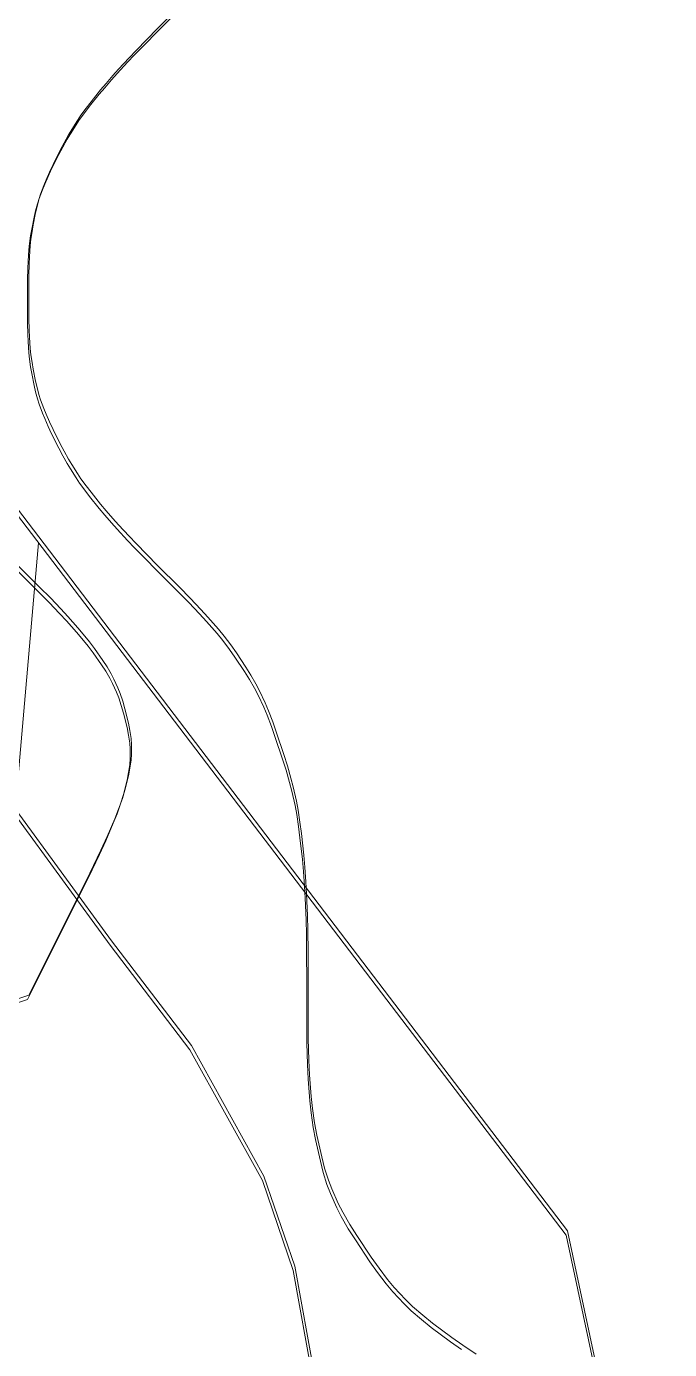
# Model space of a CAD drawing. Header units: metres. Extents: x -1097 to 1588, y -673 to 884.
# Drawn here: x 466.5 to 535.5, y 511.3 to 653.5 of the extents above; entities that cross this region are included whole.
import ezdxf

# ---------------------------------------------------------------- set-up
doc = ezdxf.new("R2010")
doc.units = ezdxf.units.M
for name, color, linetype, lineweight, plot in [('TERRENO', 188, 'Continuous', 0, False), ('VG', 7, 'Continuous', 0, False), ('VISTA LEJOS', 7, 'Continuous', 0, False)]:
    doc.layers.add(name, color=color, linetype=linetype, lineweight=lineweight, plot=plot)

msp = doc.modelspace()

# ---------------------------------------------------------------- linework, layer by layer
at = {"layer": 'TERRENO'}
for points in [[(482.73, 655.1), (480.4, 652.77), (479.24, 651.6), (478.08, 650.42), (477.33, 649.62), (476.2, 648.41), (475.59, 647.73), (474.87, 646.89), (474.28, 646.18), (473.24, 644.89), (472.72, 644.21), (472.17, 643.46), (471.79, 642.89), (471.18, 641.94), (470.83, 641.35), (470.36, 640.51), (469.95, 639.71), (469.17, 638.16), (468.79, 637.36), (468.42, 636.53), (468.18, 635.93), (467.83, 634.98), (467.65, 634.41), (467.45, 633.67), (467.29, 632.98), (467.03, 631.69), (466.91, 630.98), (466.79, 630.14), (466.73, 629.46), (466.64, 628.25), (466.6, 627.45), (466.57, 626.27), (466.56, 625.1), (466.56, 622.77), (466.57, 621.6), (466.6, 620.42), (466.64, 619.62), (466.73, 618.41), (466.79, 617.73), (466.91, 616.89), (467.03, 616.18), (467.29, 614.89), (467.45, 614.21), (467.65, 613.46), (467.83, 612.89), (468.18, 611.94), (468.42, 611.35), (468.79, 610.51), (469.17, 609.71), (469.95, 608.16), (470.36, 607.36), (470.83, 606.53), (471.18, 605.93), (471.79, 604.98), (472.17, 604.41), (472.72, 603.66), (473.24, 602.98), (474.28, 601.69), (474.87, 600.98), (475.59, 600.14), (476.2, 599.46), (477.33, 598.25), (478.08, 597.45), (479.24, 596.27), (480.4, 595.1), (482.73, 592.77), (483.89, 591.59), (485.04, 590.38), (485.8, 589.54), (486.93, 588.25), (487.54, 587.5), (488.26, 586.55), (488.85, 585.71), (489.88, 584.16), (490.41, 583.32), (490.96, 582.37), (491.34, 581.62), (491.95, 580.33), (492.3, 579.49), (492.76, 578.28), (493.17, 577.1), (493.95, 574.77), (494.34, 573.56), (494.71, 572.26), (494.95, 571.31), (495.3, 569.76), (495.48, 568.81), (495.68, 567.51), (495.83, 566.3), (496.09, 563.97), (496.22, 562.67), (496.33, 561.12), (496.4, 559.82), (496.49, 557.49), (496.53, 555.93), (496.55, 553.6), (496.56, 551.27), (496.56, 546.6), (496.58, 544.27), (496.64, 541.94), (496.72, 540.38), (496.89, 538.05), (497.02, 536.75), (497.26, 535.2), (497.5, 533.9), (498.02, 531.57), (498.33, 530.36), (498.73, 529.06), (499.1, 528.11), (499.79, 526.56), (500.27, 525.61), (501.02, 524.31), (501.79, 523.1), (503.34, 520.77), (504.17, 519.59), (505.09, 518.38), (505.8, 517.54), (507.01, 516.25), (507.78, 515.5), (508.87, 514.55), (509.93, 513.71), (512, 512.16), (513.17, 511.32)], [(465.4, 595.1), (467.73, 592.77), (468.89, 591.6), (470.02, 590.42), (470.76, 589.62), (471.84, 588.41), (472.42, 587.73), (473.09, 586.89), (473.61, 586.18), (474.52, 584.89), (474.97, 584.21), (475.41, 583.46), (475.71, 582.89), (476.14, 581.94), (476.37, 581.34), (476.65, 580.51), (476.87, 579.71), (477.26, 578.16), (477.43, 577.35), (477.56, 576.49), (477.6, 575.85), (477.6, 574.82), (477.56, 574.18), (477.43, 573.32), (477.26, 572.51), (476.87, 570.96), (476.61, 570.05), (476.2, 568.9), (475.79, 567.88), (474.97, 565.98), (474.3, 564.52), (473.11, 562.05), (471.48, 558.76), (466.56, 548.93), (466.56, 548.93), (446.9, 542.38)]]:
    msp.add_lwpolyline(points, dxfattribs=at)
at = {"layer": 'VG'}
msp.add_lwpolyline([(465.21, 568.8), (467.77, 598)], dxfattribs=at)
at = {"layer": 'VISTA LEJOS'}
for points in [[(524.56, 524.1), (409.26, 675.48)], [(524.41, 523.63), (409.11, 675.01)], [(482.88, 655.57), (480.55, 653.24), (479.39, 652.07), (478.23, 650.89), (477.48, 650.09), (476.35, 648.88), (475.74, 648.2), (475.02, 647.36), (474.43, 646.65), (473.4, 645.36), (472.87, 644.68), (472.32, 643.93), (471.94, 643.36), (471.33, 642.41), (470.98, 641.82), (470.52, 640.98), (470.1, 640.18), (469.33, 638.63), (468.94, 637.83), (468.57, 637), (468.33, 636.4), (467.98, 635.45), (467.8, 634.88), (467.6, 634.14), (467.44, 633.45), (467.18, 632.16), (467.06, 631.45), (466.94, 630.61), (466.88, 629.93), (466.79, 628.72), (466.75, 627.92), (466.72, 626.74), (466.71, 625.57), (466.71, 623.24), (466.72, 622.07), (466.75, 620.89), (466.79, 620.09), (466.88, 618.88), (466.94, 618.2), (467.06, 617.36), (467.18, 616.65), (467.44, 615.36), (467.6, 614.68), (467.8, 613.93), (467.98, 613.36), (468.33, 612.41), (468.57, 611.81), (468.94, 610.98), (469.33, 610.18), (470.1, 608.63), (470.52, 607.83), (470.98, 607), (471.33, 606.4), (471.94, 605.45), (472.32, 604.88), (472.87, 604.13), (473.4, 603.45), (474.43, 602.16), (475.02, 601.45), (475.74, 600.61), (476.35, 599.93), (477.48, 598.72), (478.23, 597.92), (479.39, 596.74), (480.55, 595.57), (482.88, 593.24), (484.04, 592.06), (485.19, 590.85), (485.95, 590.01), (487.08, 588.72), (487.69, 587.97), (488.41, 587.02), (489, 586.18), (490.03, 584.63), (490.56, 583.79), (491.11, 582.84), (491.49, 582.09), (492.1, 580.8), (492.45, 579.96), (492.91, 578.75), (493.33, 577.57), (494.1, 575.24), (494.49, 574.03), (494.86, 572.73), (495.1, 571.78), (495.45, 570.23), (495.63, 569.28), (495.83, 567.98), (495.98, 566.77), (496.24, 564.44), (496.37, 563.14), (496.48, 561.59), (496.55, 560.29), (496.64, 557.96), (496.68, 556.4), (496.7, 554.07), (496.71, 551.74), (496.71, 547.07), (496.73, 544.74), (496.79, 542.41), (496.87, 540.85), (497.04, 538.52), (497.18, 537.22), (497.41, 535.67), (497.66, 534.37), (498.17, 532.04), (498.48, 530.83), (498.88, 529.53), (499.25, 528.58), (499.94, 527.03), (500.42, 526.08), (501.17, 524.78), (501.94, 523.57), (503.49, 521.24), (504.32, 520.06), (505.24, 518.85), (505.95, 518.01), (507.16, 516.72), (507.93, 515.97), (509.02, 515.02), (510.08, 514.18), (512.15, 512.63), (513.32, 511.79), (514.76, 510.84)], [(482.73, 655.1), (480.4, 652.77), (479.24, 651.6), (478.08, 650.42), (477.33, 649.62), (476.2, 648.41), (475.59, 647.73), (474.87, 646.89), (474.28, 646.18), (473.24, 644.89), (472.72, 644.21), (472.17, 643.46), (471.79, 642.89), (471.18, 641.94), (470.83, 641.35), (470.36, 640.51), (469.95, 639.71), (469.17, 638.16), (468.79, 637.36), (468.42, 636.53), (468.18, 635.93), (467.83, 634.98), (467.65, 634.41), (467.45, 633.67), (467.29, 632.98), (467.03, 631.69), (466.91, 630.98), (466.79, 630.14), (466.73, 629.46), (466.64, 628.25), (466.6, 627.45), (466.57, 626.27), (466.56, 625.1), (466.56, 622.77), (466.57, 621.6), (466.6, 620.42), (466.64, 619.62), (466.73, 618.41), (466.79, 617.73), (466.91, 616.89), (467.03, 616.18), (467.29, 614.89), (467.45, 614.21), (467.65, 613.46), (467.83, 612.89), (468.18, 611.94), (468.42, 611.35), (468.79, 610.51), (469.17, 609.71), (469.95, 608.16), (470.36, 607.36), (470.83, 606.53), (471.18, 605.93), (471.79, 604.98), (472.17, 604.41), (472.72, 603.66), (473.24, 602.98), (474.28, 601.69), (474.87, 600.98), (475.59, 600.14), (476.2, 599.46), (477.33, 598.25), (478.08, 597.45), (479.24, 596.27), (480.4, 595.1), (482.73, 592.77), (483.89, 591.59), (485.04, 590.38), (485.8, 589.54), (486.93, 588.25), (487.54, 587.5), (488.26, 586.55), (488.85, 585.71), (489.88, 584.16), (490.41, 583.32), (490.96, 582.37), (491.34, 581.62), (491.95, 580.33), (492.3, 579.49), (492.76, 578.28), (493.17, 577.1), (493.95, 574.77), (494.34, 573.56), (494.71, 572.26), (494.95, 571.31), (495.3, 569.76), (495.48, 568.81), (495.68, 567.51), (495.83, 566.3), (496.09, 563.97), (496.22, 562.67), (496.33, 561.12), (496.4, 559.82), (496.49, 557.49), (496.53, 555.93), (496.55, 553.6), (496.56, 551.27), (496.56, 546.6), (496.58, 544.27), (496.64, 541.94), (496.72, 540.38), (496.89, 538.05), (497.02, 536.75), (497.26, 535.2), (497.5, 533.9), (498.02, 531.57), (498.33, 530.36), (498.73, 529.06), (499.1, 528.11), (499.79, 526.56), (500.27, 525.61), (501.02, 524.31), (501.79, 523.1), (503.34, 520.77), (504.17, 519.59), (505.09, 518.38), (505.8, 517.54), (507.01, 516.25), (507.78, 515.5), (508.87, 514.55), (509.93, 513.71), (512, 512.16), (513.17, 511.32)], [(465.55, 595.57), (467.88, 593.24), (469.04, 592.07), (470.17, 590.89), (470.91, 590.09), (471.99, 588.88), (472.57, 588.2), (473.24, 587.36), (473.76, 586.65), (474.67, 585.36), (475.12, 584.67), (475.57, 583.93), (475.86, 583.36), (476.29, 582.41), (476.53, 581.81), (476.8, 580.98), (477.02, 580.18), (477.41, 578.63), (477.58, 577.82), (477.71, 576.96), (477.75, 576.32), (477.75, 575.29), (477.71, 574.65), (477.58, 573.79), (477.41, 572.98), (477.02, 571.43), (476.76, 570.52), (476.35, 569.37), (475.94, 568.35), (475.12, 566.45), (474.45, 564.99), (473.26, 562.52), (471.63, 559.23), (466.71, 549.4), (466.71, 549.4), (447.05, 542.85)], [(465.4, 595.1), (467.73, 592.77), (468.89, 591.6), (470.02, 590.42), (470.76, 589.62), (471.84, 588.41), (472.42, 587.73), (473.09, 586.89), (473.61, 586.18), (474.52, 584.89), (474.97, 584.21), (475.41, 583.46), (475.71, 582.89), (476.14, 581.94), (476.37, 581.34), (476.65, 580.51), (476.87, 579.71), (477.26, 578.16), (477.43, 577.35), (477.56, 576.49), (477.6, 575.85), (477.6, 574.82), (477.56, 574.18), (477.43, 573.32), (477.26, 572.51), (476.87, 570.96), (476.61, 570.05), (476.2, 568.9), (475.79, 567.88), (474.97, 565.98), (474.3, 564.52), (473.11, 562.05), (471.48, 558.76), (466.56, 548.93), (466.56, 548.93), (446.9, 542.38)], [(465.21, 568.8), (475.44, 554.76)], [(465.36, 569.26), (475.59, 555.23)], [(475.44, 554.76), (484.02, 543.54)], [(475.59, 555.23), (484.17, 544.01)], [(484.02, 543.54), (491.81, 529.49)], [(484.17, 544.01), (491.96, 529.96)], [(491.81, 529.49), (495.12, 519.83)], [(491.96, 529.96), (495.27, 520.3)], [(535.36, 472.25), (524.41, 523.63)], [(535.51, 472.72), (524.56, 524.1)], [(495.27, 520.3), (497.38, 508.63)], [(495.12, 519.83), (497.23, 508.16)]]:
    msp.add_lwpolyline(points, dxfattribs=at)

doc.saveas('drawing.dxf')
